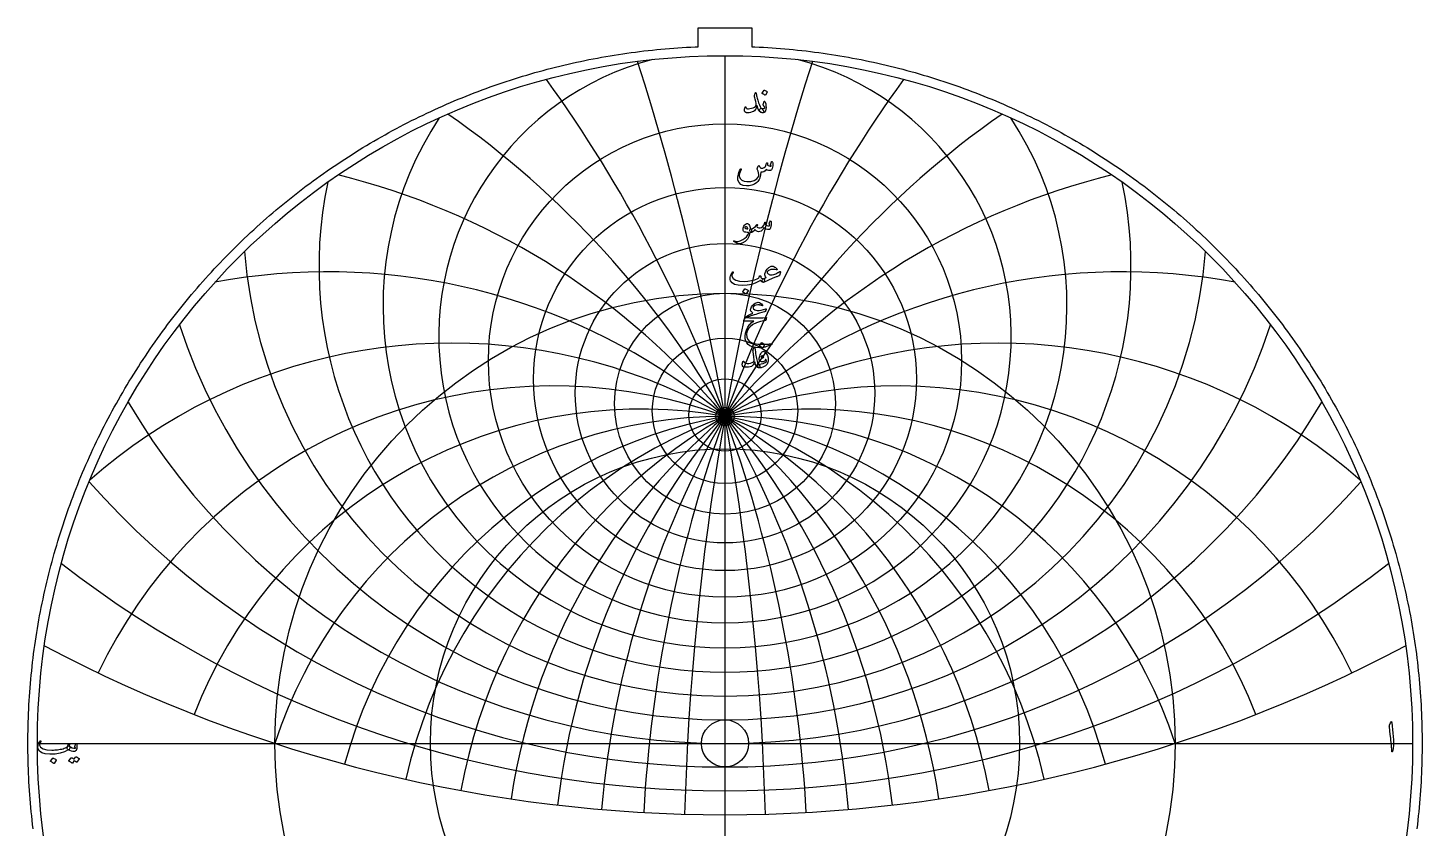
# Model space of a CAD drawing. Header units: millimetres. Extents: x -54 to 54, y -54 to 55.
# Drawn here: x -53.8 to 53.8, y -6.5 to 55.3 of the extents above; entities that cross this region are included whole.
import ezdxf

# ---------------------------------------------------------------- set-up
doc = ezdxf.new("R2010")
doc.units = ezdxf.units.MM
for name, color, linetype in [('CUT_INNER', 6, 'Continuous'), ('CUT_OUTER', 1, 'Continuous'), ('ENGRAVE', 7, 'Continuous'), ('ENGRAVE_FINE', 8, 'Continuous'), ('TEXT', 5, 'Continuous')]:
    doc.layers.add(name, color=color, linetype=linetype)

msp = doc.modelspace()

# ---------------------------------------------------------------- linework, layer by layer
at = {"layer": 'CUT_INNER'}
msp.add_circle((0, 0), 1.82, dxfattribs=at)
at = {"layer": 'CUT_OUTER'}
msp.add_lwpolyline([(-53.4301, -6.59), (-53.4696, -6.262), (-53.507, -5.9338), (-53.5424, -5.6054), (-53.5758, -5.2768), (-53.6071, -4.9479), (-53.6365, -4.6189), (-53.6638, -4.2897), (-53.6891, -3.9603), (-53.7124, -3.6308), (-53.7337, -3.3012), (-53.7529, -2.9714), (-53.7702, -2.6416), (-53.7853, -2.3116), (-53.7985, -1.9815), (-53.8097, -1.6514), (-53.8188, -1.3212), (-53.8259, -0.9909), (-53.8309, -0.6606), (-53.834, -0.3303), (-53.835, 0), (-53.834, 0.3303), (-53.8309, 0.6606), (-53.8259, 0.9909), (-53.8188, 1.3212), (-53.8097, 1.6514), (-53.7985, 1.9815), (-53.7853, 2.3116), (-53.7702, 2.6416), (-53.7529, 2.9714), (-53.7337, 3.3012), (-53.7124, 3.6308), (-53.6891, 3.9603), (-53.6638, 4.2897), (-53.6365, 4.6189), (-53.6071, 4.9479), (-53.5758, 5.2768), (-53.5424, 5.6054), (-53.507, 5.9338), (-53.4696, 6.262), (-53.4301, 6.59), (-53.3887, 6.9177), (-53.3452, 7.2452), (-53.2998, 7.5723), (-53.2523, 7.8992), (-53.2028, 8.2258), (-53.1514, 8.5521), (-53.0979, 8.8781), (-53.0424, 9.2037), (-52.985, 9.529), (-52.9255, 9.854), (-52.864, 10.1785), (-52.8006, 10.5027), (-52.7351, 10.8265), (-52.6677, 11.1498), (-52.5983, 11.4728), (-52.5269, 11.7953), (-52.4536, 12.1174), (-52.3782, 12.439), (-52.3009, 12.7602), (-52.2216, 13.0808), (-52.1404, 13.401), (-52.0572, 13.7207), (-51.972, 14.0399), (-51.8849, 14.3585), (-51.7958, 14.6766), (-51.7048, 14.9941), (-51.6118, 15.3111), (-51.5169, 15.6275), (-51.42, 15.9433), (-51.3212, 16.2585), (-51.2205, 16.5731), (-51.1178, 16.8871), (-51.0133, 17.2004), (-50.9068, 17.5131), (-50.7984, 17.8251), (-50.688, 18.1365), (-50.5758, 18.4471), (-50.4616, 18.7571), (-50.3456, 19.0664), (-50.2277, 19.3749), (-50.1078, 19.6828), (-49.9861, 19.9899), (-49.8625, 20.2962), (-49.7371, 20.6018), (-49.6097, 20.9066), (-49.4805, 21.2106), (-49.3494, 21.5138), (-49.2165, 21.8162), (-49.0817, 22.1177), (-48.9451, 22.4185), (-48.8066, 22.7184), (-48.6663, 23.0174), (-48.5241, 23.3156), (-48.3801, 23.6129), (-48.2343, 23.9093), (-48.0867, 24.2048), (-47.9373, 24.4994), (-47.7861, 24.7931), (-47.6331, 25.0858), (-47.4782, 25.3776), (-47.3216, 25.6685), (-47.1632, 25.9584), (-47.0031, 26.2473), (-46.8411, 26.5352), (-46.6774, 26.8221), (-46.512, 27.108), (-46.3448, 27.3929), (-46.1758, 27.6767), (-46.0051, 27.9595), (-45.8327, 28.2413), (-45.6586, 28.522), (-45.4827, 28.8016), (-45.3051, 29.0801), (-45.1258, 29.3576), (-44.9448, 29.6339), (-44.7622, 29.9091), (-44.5778, 30.1832), (-44.3918, 30.4562), (-44.2041, 30.728), (-44.0147, 30.9986), (-43.8236, 31.2681), (-43.631, 31.5364), (-43.4366, 31.8035), (-43.2407, 32.0695), (-43.0431, 32.3342), (-42.8439, 32.5977), (-42.6431, 32.86), (-42.4406, 33.121), (-42.2366, 33.3808), (-42.031, 33.6393), (-41.8238, 33.8966), (-41.615, 34.1526), (-41.4047, 34.4073), (-41.1928, 34.6607), (-40.9793, 34.9128), (-40.7643, 35.1636), (-40.5478, 35.413), (-40.3298, 35.6612), (-40.1102, 35.9079), (-39.8891, 36.1534), (-39.6665, 36.3975), (-39.4424, 36.6402), (-39.2169, 36.8815), (-38.9898, 37.1214), (-38.7613, 37.36), (-38.5314, 37.5971), (-38.3, 37.8328), (-38.0671, 38.0671), (-37.8328, 38.3), (-37.5971, 38.5314), (-37.36, 38.7613), (-37.1214, 38.9898), (-36.8815, 39.2169), (-36.6402, 39.4424), (-36.3975, 39.6665), (-36.1534, 39.8891), (-35.9079, 40.1102), (-35.6612, 40.3298), (-35.413, 40.5478), (-35.1636, 40.7643), (-34.9128, 40.9793), (-34.6607, 41.1928), (-34.4073, 41.4047), (-34.1526, 41.615), (-33.8966, 41.8238), (-33.6393, 42.031), (-33.3808, 42.2366), (-33.121, 42.4406), (-32.86, 42.6431), (-32.5977, 42.8439), (-32.3342, 43.0431), (-32.0695, 43.2407), (-31.8035, 43.4366), (-31.5364, 43.631), (-31.2681, 43.8236), (-30.9986, 44.0147), (-30.728, 44.2041), (-30.4562, 44.3918), (-30.1832, 44.5778), (-29.9091, 44.7622), (-29.6339, 44.9448), (-29.3576, 45.1258), (-29.0801, 45.3051), (-28.8016, 45.4827), (-28.522, 45.6586), (-28.2413, 45.8327), (-27.9595, 46.0051), (-27.6767, 46.1758), (-27.3929, 46.3448), (-27.108, 46.512), (-26.8221, 46.6774), (-26.5352, 46.8411), (-26.2473, 47.0031), (-25.9584, 47.1632), (-25.6685, 47.3216), (-25.3776, 47.4782), (-25.0858, 47.6331), (-24.7931, 47.7861), (-24.4994, 47.9373), (-24.2048, 48.0867), (-23.9093, 48.2343), (-23.6129, 48.3801), (-23.3156, 48.5241), (-23.0174, 48.6663), (-22.7184, 48.8066), (-22.4185, 48.9451), (-22.1177, 49.0817), (-21.8162, 49.2165), (-21.5138, 49.3494), (-21.2106, 49.4805), (-20.9066, 49.6097), (-20.6018, 49.7371), (-20.2962, 49.8625), (-19.9899, 49.9861), (-19.6828, 50.1078), (-19.3749, 50.2277), (-19.0664, 50.3456), (-18.7571, 50.4616), (-18.4471, 50.5758), (-18.1365, 50.688), (-17.8251, 50.7984), (-17.5131, 50.9068), (-17.2004, 51.0133), (-16.8871, 51.1178), (-16.5731, 51.2205), (-16.2585, 51.3212), (-15.9433, 51.42), (-15.6275, 51.5169), (-15.3111, 51.6118), (-14.9941, 51.7048), (-14.6766, 51.7958), (-14.3585, 51.8849), (-14.0399, 51.972), (-13.7207, 52.0572), (-13.401, 52.1404), (-13.0808, 52.2216), (-12.7602, 52.3009), (-12.439, 52.3782), (-12.1174, 52.4536), (-11.7953, 52.5269), (-11.4728, 52.5983), (-11.1498, 52.6677), (-10.8265, 52.7351), (-10.5027, 52.8006), (-10.1785, 52.864), (-9.854, 52.9255), (-9.529, 52.985), (-9.2037, 53.0424), (-8.8781, 53.0979), (-8.5521, 53.1514), (-8.2258, 53.2028), (-7.8992, 53.2523), (-7.5723, 53.2998), (-7.2452, 53.3452), (-6.9177, 53.3887), (-6.59, 53.4301), (-6.262, 53.4696), (-5.9338, 53.507), (-5.6054, 53.5424), (-5.2768, 53.5758), (-4.9479, 53.6071), (-4.6189, 53.6365), (-4.2897, 53.6638), (-3.9603, 53.6891), (-3.6308, 53.7124), (-3.3012, 53.7337), (-2.9714, 53.7529), (-2.6416, 53.7702), (-2.3116, 53.7853), (-2.065, 53.7952), (-2.065, 55.251), (2.065, 55.251), (2.065, 53.7952), (2.3116, 53.7853), (2.6416, 53.7702), (2.9714, 53.7529), (3.3012, 53.7337), (3.6308, 53.7124), (3.9603, 53.6891), (4.2897, 53.6638), (4.6189, 53.6365), (4.9479, 53.6071), (5.2768, 53.5758), (5.6054, 53.5424), (5.9338, 53.507), (6.262, 53.4696), (6.59, 53.4301), (6.9177, 53.3887), (7.2452, 53.3452), (7.5723, 53.2998), (7.8992, 53.2523), (8.2258, 53.2028), (8.5521, 53.1514), (8.8781, 53.0979), (9.2037, 53.0424), (9.529, 52.985), (9.854, 52.9255), (10.1785, 52.864), (10.5027, 52.8006), (10.8265, 52.7351), (11.1498, 52.6677), (11.4728, 52.5983), (11.7953, 52.5269), (12.1174, 52.4536), (12.439, 52.3782), (12.7602, 52.3009), (13.0808, 52.2216), (13.401, 52.1404), (13.7207, 52.0572), (14.0399, 51.972), (14.3585, 51.8849), (14.6766, 51.7958), (14.9941, 51.7048), (15.3111, 51.6118), (15.6275, 51.5169), (15.9433, 51.42), (16.2585, 51.3212), (16.5731, 51.2205), (16.8871, 51.1178), (17.2004, 51.0133), (17.5131, 50.9068), (17.8251, 50.7984), (18.1365, 50.688), (18.4471, 50.5758), (18.7571, 50.4616), (19.0664, 50.3456), (19.3749, 50.2277), (19.6828, 50.1078), (19.9899, 49.9861), (20.2962, 49.8625), (20.6018, 49.7371), (20.9066, 49.6097), (21.2106, 49.4805), (21.5138, 49.3494), (21.8162, 49.2165), (22.1177, 49.0817), (22.4185, 48.9451), (22.7184, 48.8066), (23.0174, 48.6663), (23.3156, 48.5241), (23.6129, 48.3801), (23.9093, 48.2343), (24.2048, 48.0867), (24.4994, 47.9373), (24.7931, 47.7861), (25.0858, 47.6331), (25.3776, 47.4782), (25.6685, 47.3216), (25.9584, 47.1632), (26.2473, 47.0031), (26.5352, 46.8411), (26.8221, 46.6774), (27.108, 46.512), (27.3929, 46.3448), (27.6767, 46.1758), (27.9595, 46.0051), (28.2413, 45.8327), (28.522, 45.6586), (28.8016, 45.4827), (29.0801, 45.3051), (29.3576, 45.1258), (29.6339, 44.9448), (29.9091, 44.7622), (30.1832, 44.5778), (30.4562, 44.3918), (30.728, 44.2041), (30.9986, 44.0147), (31.2681, 43.8236), (31.5364, 43.631), (31.8035, 43.4366), (32.0695, 43.2407), (32.3342, 43.0431), (32.5977, 42.8439), (32.86, 42.6431), (33.121, 42.4406), (33.3808, 42.2366), (33.6393, 42.031), (33.8966, 41.8238), (34.1526, 41.615), (34.4073, 41.4047), (34.6607, 41.1928), (34.9128, 40.9793), (35.1636, 40.7643), (35.413, 40.5478), (35.6612, 40.3298), (35.9079, 40.1102), (36.1534, 39.8891), (36.3975, 39.6665), (36.6402, 39.4424), (36.8815, 39.2169), (37.1214, 38.9898), (37.36, 38.7613), (37.5971, 38.5314), (37.8328, 38.3), (38.0671, 38.0671), (38.3, 37.8328), (38.5314, 37.5971), (38.7613, 37.36), (38.9898, 37.1214), (39.2169, 36.8815), (39.4424, 36.6402), (39.6665, 36.3975), (39.8891, 36.1534), (40.1102, 35.9079), (40.3298, 35.6612), (40.5478, 35.413), (40.7643, 35.1636), (40.9793, 34.9128), (41.1928, 34.6607), (41.4047, 34.4073), (41.615, 34.1526), (41.8238, 33.8966), (42.031, 33.6393), (42.2366, 33.3808), (42.4406, 33.121), (42.6431, 32.86), (42.8439, 32.5977), (43.0431, 32.3342), (43.2407, 32.0695), (43.4366, 31.8035), (43.631, 31.5364), (43.8236, 31.2681), (44.0147, 30.9986), (44.2041, 30.728), (44.3918, 30.4562), (44.5778, 30.1832), (44.7622, 29.9091), (44.9448, 29.6339), (45.1258, 29.3576), (45.3051, 29.0801), (45.4827, 28.8016), (45.6586, 28.522), (45.8327, 28.2413), (46.0051, 27.9595), (46.1758, 27.6767), (46.3448, 27.3929), (46.512, 27.108), (46.6774, 26.8221), (46.8411, 26.5352), (47.0031, 26.2473), (47.1632, 25.9584), (47.3216, 25.6685), (47.4782, 25.3776), (47.6331, 25.0858), (47.7861, 24.7931), (47.9373, 24.4994), (48.0867, 24.2048), (48.2343, 23.9093), (48.3801, 23.6129), (48.5241, 23.3156), (48.6663, 23.0174), (48.8066, 22.7184), (48.9451, 22.4185), (49.0817, 22.1177), (49.2165, 21.8162), (49.3494, 21.5138), (49.4805, 21.2106), (49.6097, 20.9066), (49.7371, 20.6018), (49.8625, 20.2962), (49.9861, 19.9899), (50.1078, 19.6828), (50.2277, 19.3749), (50.3456, 19.0664), (50.4616, 18.7571), (50.5758, 18.4471), (50.688, 18.1365), (50.7984, 17.8251), (50.9068, 17.5131), (51.0133, 17.2004), (51.1178, 16.8871), (51.2205, 16.5731), (51.3212, 16.2585), (51.42, 15.9433), (51.5169, 15.6275), (51.6118, 15.3111), (51.7048, 14.9941), (51.7958, 14.6766), (51.8849, 14.3585), (51.972, 14.0399), (52.0572, 13.7207), (52.1404, 13.401), (52.2216, 13.0808), (52.3009, 12.7602), (52.3782, 12.439), (52.4536, 12.1174), (52.5269, 11.7953), (52.5983, 11.4728), (52.6677, 11.1498), (52.7351, 10.8265), (52.8006, 10.5027), (52.864, 10.1785), (52.9255, 9.854), (52.985, 9.529), (53.0424, 9.2037), (53.0979, 8.8781), (53.1514, 8.5521), (53.2028, 8.2258), (53.2523, 7.8992), (53.2998, 7.5723), (53.3452, 7.2452), (53.3887, 6.9177), (53.4301, 6.59), (53.4696, 6.262), (53.507, 5.9338), (53.5424, 5.6054), (53.5758, 5.2768), (53.6071, 4.9479), (53.6365, 4.6189), (53.6638, 4.2897), (53.6891, 3.9603), (53.7124, 3.6308), (53.7337, 3.3012), (53.7529, 2.9714), (53.7702, 2.6416), (53.7853, 2.3116), (53.7985, 1.9815), (53.8097, 1.6514), (53.8188, 1.3212), (53.8259, 0.9909), (53.8309, 0.6606), (53.834, 0.3303), (53.835, 0), (53.834, -0.3303), (53.8309, -0.6606), (53.8259, -0.9909), (53.8188, -1.3212), (53.8097, -1.6514), (53.7985, -1.9815), (53.7853, -2.3116), (53.7702, -2.6416), (53.7529, -2.9714), (53.7337, -3.3012), (53.7124, -3.6308), (53.6891, -3.9603), (53.6638, -4.2897), (53.6365, -4.6189), (53.6071, -4.9479), (53.5758, -5.2768), (53.5424, -5.6054), (53.507, -5.9338), (53.4696, -6.262), (53.4301, -6.59)], dxfattribs=at)
at = {"layer": 'ENGRAVE'}
for points in [[(0, -53.1), (0, 53.1)], [(-53.1, 0), (53.1, 0)]]:
    msp.add_lwpolyline(points, dxfattribs=at)
for centre, radius in [((0, 0), 53.1), ((0, 29.5675), 18.2737), ((0, 28.133), 14.7904), ((0, 27.0395), 11.5639), ((0, 0), 34.7587), ((0, 26.2346), 8.5241), ((0, 25.6824), 5.6145), ((0, 25.3598), 2.7872), ((0, 25.2537), 0.708), ((0, 0), 22.7527)]:
    msp.add_circle(centre, radius, dxfattribs=at)
for centre, radius, start, end in [((0, 31.4186), 22.1051, 104.652903, 75.347097), ((0, 33.796), 26.4078, 146.69677, 33.30323), ((0, 36.8615), 31.3563, 168.076059, 11.923941), ((0, 40.8613), 37.208, 184.422486, 355.577514), ((0, 46.1856), 44.3639, 198.225367, 341.774633), ((0, 53.4881), 53.4881, 210.479507, 329.520493), ((0, -11.2938), 36.5475, 18, 162), ((0, -11.2938), 36.5475, 18, 162), ((0, 63.9498), 65.7714, 221.698514, 318.301486), ((0, 79.9368), 83.5901, 232.186506, 307.813494), ((0, 106.9763), 112.4815, 242.140525, 297.859475)]:
    msp.add_arc(centre, radius, start, end, dxfattribs=at)
at = {"layer": 'ENGRAVE_FINE'}
for centre, radius, start, end in [((-207.2709, -11.2938), 210.4684, 1.587776, 17.692212), ((-207.2709, -11.2938), 210.4684, 1.587776, 17.692212), ((207.2709, -11.2938), 210.4684, 162.307788, 178.412224), ((207.2709, -11.2938), 210.4684, 162.307788, 178.412224), ((-100.4133, -11.2938), 106.8576, 3.199418, 35.84255), ((-100.4133, -11.2938), 106.8576, 3.199418, 35.84255), ((100.4133, -11.2938), 106.8576, 144.15745, 176.800582), ((100.4133, -11.2938), 106.8576, 144.15745, 176.800582), ((-63.3021, -11.2938), 73.0949, 4.860233, 55.021045), ((-63.3021, -11.2938), 73.0949, 4.860233, 55.021045), ((63.3021, -11.2938), 73.0949, 124.978955, 175.139767), ((63.3021, -11.2938), 73.0949, 124.978955, 175.139767), ((-43.5556, -11.2938), 56.8578, 6.598582, 76.083132), ((-43.5556, -11.2938), 56.8578, 6.598582, 76.083132), ((43.5556, -11.2938), 56.8578, 103.916868, 173.401418), ((43.5556, -11.2938), 56.8578, 103.916868, 173.401418), ((-30.667, -11.2938), 47.7093, 8.447922, 100.532697), ((-30.667, -11.2938), 47.7093, 8.447922, 100.532697), ((30.667, -11.2938), 47.7093, 79.467303, 171.552078), ((30.667, -11.2938), 47.7093, 79.467303, 171.552078), ((-21.1007, -11.2938), 42.2014, 10.449569, 131.491066), ((-21.1007, -11.2938), 42.2014, 10.449569, 131.491066), ((21.1007, -11.2938), 42.2014, 48.508934, 169.550431), ((21.1007, -11.2938), 42.2014, 48.508934, 169.550431), ((-13.3022, -11.2938), 38.893, 12.65671, 154.508773), ((-13.3022, -11.2938), 38.893, 12.65671, 154.508773), ((13.3022, -11.2938), 38.893, 25.491227, 167.34329), ((13.3022, -11.2938), 38.893, 25.491227, 167.34329), ((-6.4443, -11.2938), 37.1113, 15.140532, 158.621768), ((-6.4443, -11.2938), 37.1113, 15.140532, 158.621768), ((6.4443, -11.2938), 37.1113, 21.378232, 164.859468), ((6.4443, -11.2938), 37.1113, 21.378232, 164.859468)]:
    msp.add_arc(centre, radius, start, end, dxfattribs=at)
at = {"layer": 'TEXT'}
for points in [[(2.4071, 50.1735), (2.4251, 50.0911), (2.4447, 50.0074), (2.4659, 49.9223), (2.4887, 49.8359), (2.513, 49.7476), (2.539, 49.6573), (2.5664, 49.5647), (2.5955, 49.47), (2.6542, 49.2997), (2.7077, 49.1717), (2.7562, 49.0861), (2.7996, 49.0429), (2.8375, 49.0172), (2.8758, 48.9809), (2.9144, 48.934), (2.9535, 48.8765), (2.9904, 48.8053), (3.0006, 48.7517), (2.9841, 48.7158), (2.9409, 48.6975), (2.8014, 48.7116), (2.6779, 48.8043), (2.5706, 48.9754), (2.4793, 49.2251), (2.4773, 49.2292), (2.4746, 49.2321), (2.471, 49.2339), (2.4667, 49.2345), (2.4636, 49.2339), (2.4604, 49.2321), (2.4573, 49.2292), (2.4542, 49.2251), (2.4453, 49.1846), (2.4345, 49.1419), (2.4218, 49.0967), (2.4071, 49.0492), (2.391, 49.0043), (2.3741, 48.9668), (2.3564, 48.9368), (2.338, 48.9142), (2.2716, 48.8563), (2.1888, 48.8051), (2.0895, 48.7605), (1.9737, 48.7226), (1.8559, 48.6946), (1.7539, 48.6826), (1.6675, 48.6867), (1.5969, 48.7069), (1.5364, 48.7576), (1.5089, 48.8467), (1.5144, 48.9742), (1.5529, 49.1403), (1.5566, 49.1458), (1.5615, 49.1497), (1.5676, 49.1521), (1.5749, 49.1529), (1.5835, 49.1519), (1.5906, 49.1489), (1.5961, 49.144), (1.6, 49.1371), (1.6149, 49.1024), (1.6314, 49.0736), (1.6495, 49.0506), (1.6691, 49.0335), (1.7303, 49.0108), (1.8135, 49.0053), (1.9187, 49.017), (2.0459, 49.0461), (2.1815, 49.0897), (2.2869, 49.1387), (2.3621, 49.1933), (2.4071, 49.2533), (2.4145, 49.3142), (2.4023, 49.4182), (2.3706, 49.5654), (2.3191, 49.7558), (2.2944, 49.8561), (2.2799, 49.9371), (2.2756, 49.999), (2.2814, 50.0416), (2.3411, 50.2111), (2.3476, 50.229), (2.3545, 50.2418), (2.3617, 50.2494), (2.3694, 50.252), (2.3788, 50.2471), (2.3882, 50.2323), (2.3976, 50.2078), (2.4071, 50.1735)], [(3.0414, 49.1591), (3.023, 49.1899), (3.0053, 49.2164), (2.9884, 49.2386), (2.9723, 49.2565), (2.9607, 49.2718), (2.9543, 49.2895), (2.9529, 49.3095), (2.9566, 49.3318), (3.0226, 49.5705), (3.0318, 49.5913), (3.0438, 49.5972), (3.0585, 49.5882), (3.0759, 49.5642), (3.1022, 49.5134), (3.1246, 49.452), (3.1431, 49.3799), (3.1576, 49.2973), (3.166, 49.218), (3.1694, 49.1403), (3.1676, 49.0641), (3.1607, 48.9896), (3.1495, 48.9246), (3.1348, 48.8679), (3.1166, 48.8194), (3.0948, 48.7792), (3.0679, 48.7493), (3.0312, 48.7258), (2.9847, 48.7085), (2.9284, 48.6975), (2.8706, 48.6953), (2.8169, 48.7046), (2.767, 48.7252), (2.7211, 48.7572), (2.6856, 48.7978), (2.6669, 48.8443), (2.6652, 48.8967), (2.6803, 48.955), (2.7044, 49.0027), (2.7329, 49.0327), (2.7656, 49.0451), (2.8027, 49.0398), (2.8883, 49.0192), (2.9629, 49.017), (3.0265, 49.0333), (3.0791, 49.0681), (3.0803, 49.0773), (3.0744, 49.0955), (3.0614, 49.1228), (3.0414, 49.1591)], [(3.0131, 50.4435), (3.0171, 50.4474), (3.0226, 50.4498), (3.0296, 50.4506), (3.0383, 50.4498), (3.0993, 50.4251), (3.1568, 50.3948), (3.2108, 50.3591), (3.2612, 50.3179), (3.2661, 50.3116), (3.2683, 50.3053), (3.2677, 50.2991), (3.2644, 50.2928), (3.1168, 50.0541), (3.1113, 50.0484), (3.1042, 50.0471), (3.0956, 50.05), (3.0854, 50.0573), (3.0765, 50.0635), (3.0626, 50.073), (3.0436, 50.0855), (3.0194, 50.1012), (2.9898, 50.1201), (2.9543, 50.1421), (2.9128, 50.1672), (2.8655, 50.1954), (2.8593, 50.2001), (2.8561, 50.2049), (2.8561, 50.2096), (2.8593, 50.2143)], [(3.5831, 44.9071), (3.5886, 44.9208), (3.5957, 44.9306), (3.6043, 44.9365), (3.6145, 44.9385), (3.6277, 44.9369), (3.6388, 44.9322), (3.6481, 44.9243), (3.6553, 44.9133), (3.6732, 44.8741), (3.686, 44.8254), (3.6936, 44.7673), (3.6962, 44.6998), (3.6893, 44.5895), (3.6687, 44.4847), (3.6343, 44.3854), (3.5862, 44.2916), (3.5698, 44.269), (3.5517, 44.2515), (3.5321, 44.2391), (3.5109, 44.2319), (3.4341, 44.227), (3.3515, 44.2405), (3.263, 44.2725), (3.1686, 44.323), (3.0891, 44.214), (2.9951, 44.1416), (2.8865, 44.1057), (2.7635, 44.1063), (2.7595, 44.04), (2.7537, 43.9763), (2.7461, 43.9152), (2.7368, 43.8566), (2.7257, 43.8002), (2.7128, 43.7455), (2.6982, 43.6926), (2.6818, 43.6415), (2.6438, 43.5493), (2.5923, 43.4641), (2.5276, 43.386), (2.4495, 43.3149), (2.2667, 43.1932), (2.0734, 43.1076), (1.8695, 43.0582), (1.6549, 43.0448), (1.4133, 43.0776), (1.2224, 43.1634), (1.082, 43.3022), (0.9923, 43.4939), (0.9802, 43.563), (0.9782, 43.6446), (0.9865, 43.7389), (1.0049, 43.8456), (1.0345, 43.9626), (1.0763, 44.0843), (1.1303, 44.2107), (1.1965, 44.3418), (1.2018, 44.35), (1.2082, 44.3559), (1.2159, 44.3595), (1.2247, 44.3606), (1.2336, 44.3599), (1.2412, 44.3575), (1.2477, 44.3536), (1.253, 44.3481), (1.2565, 44.34), (1.2577, 44.3316), (1.2565, 44.3228), (1.253, 44.3135), (1.169, 44.139), (1.1148, 43.9956), (1.0905, 43.8831), (1.096, 43.8017), (1.1753, 43.6221), (1.3001, 43.4916), (1.4705, 43.4101), (1.6864, 43.3777), (1.9882, 43.397), (2.2438, 43.4735), (2.453, 43.6074), (2.6159, 43.7985), (2.6153, 43.9245), (2.5947, 44.0576), (2.5541, 44.1977), (2.4934, 44.3449), (2.4858, 44.3599), (2.4816, 44.3732), (2.4811, 44.385), (2.484, 44.3952), (2.5009, 44.4302), (2.517, 44.4631), (2.5323, 44.4938), (2.5468, 44.5224), (2.5605, 44.5484), (2.5735, 44.5714), (2.5857, 44.5915), (2.597, 44.6087), (2.6035, 44.616), (2.6104, 44.6189), (2.6177, 44.6176), (2.6253, 44.6119), (2.6292, 44.6075), (2.6347, 44.6009), (2.6418, 44.5918), (2.6504, 44.5805), (2.6602, 44.5667), (2.6708, 44.5506), (2.6822, 44.5322), (2.6944, 44.5114), (2.7191, 44.4713), (2.7399, 44.4423), (2.7568, 44.4242), (2.7698, 44.4172), (2.8514, 44.4103), (2.9331, 44.4242), (3.0147, 44.459), (3.0964, 44.5145), (3.126, 44.5514), (3.1552, 44.6119), (3.1841, 44.6959), (3.2125, 44.8034), (3.2153, 44.8136), (3.2204, 44.8223), (3.2279, 44.8293), (3.2377, 44.8348), (3.2469, 44.8384), (3.2557, 44.8395), (3.2642, 44.8384), (3.2722, 44.8348), (3.2842, 44.8152), (3.2887, 44.7783), (3.2858, 44.7241), (3.2754, 44.6527), (3.3388, 44.6138), (3.4065, 44.5883), (3.4785, 44.5761), (3.5548, 44.5773), (3.5539, 44.6003), (3.5509, 44.6189), (3.546, 44.6333), (3.5391, 44.6433), (3.5313, 44.6527), (3.5266, 44.6621), (3.525, 44.6715), (3.5266, 44.681)], [(1.9234, 39.4126), (1.8498, 39.1541), (1.7264, 38.9376), (1.5531, 38.7631), (1.3299, 38.6307), (1.2987, 38.6172), (1.2679, 38.6051), (1.2375, 38.5944), (1.2075, 38.5851), (1.178, 38.5774), (1.1494, 38.5714), (1.1215, 38.5672), (1.0944, 38.5647), (1.0269, 38.5743), (0.9374, 38.6095), (0.8259, 38.6701), (0.6924, 38.7563), (0.6781, 38.7686), (0.6697, 38.7806), (0.6671, 38.7922), (0.6705, 38.8034), (0.6779, 38.812), (0.6877, 38.8159), (0.6999, 38.8152), (0.7144, 38.8097), (0.8532, 38.7647), (1.0088, 38.7649), (1.1814, 38.8102), (1.3708, 38.9007), (1.5254, 39.0057), (1.6534, 39.1292), (1.7547, 39.2711), (1.8292, 39.4314), (1.8286, 39.4371), (1.8269, 39.4416), (1.8239, 39.445), (1.8198, 39.4471), (1.7117, 39.4534), (1.6196, 39.466), (1.5437, 39.4848), (1.4838, 39.51), (1.4375, 39.5488), (1.4084, 39.6026), (1.3967, 39.6713), (1.4022, 39.7549), (1.4039, 39.766), (1.4061, 39.7773), (1.4086, 39.7888), (1.4116, 39.8004), (1.4149, 39.8125), (1.4186, 39.8252), (1.4228, 39.8384), (1.4273, 39.8522), (1.4642, 39.9419), (1.5089, 40.0163), (1.5615, 40.0754), (1.622, 40.1192), (1.6838, 40.1431), (1.7405, 40.1427), (1.7921, 40.118), (1.8387, 40.0689), (1.8793, 40.0006), (1.9101, 39.9213), (1.9311, 39.831), (1.9423, 39.7298), (1.9485, 39.7299), (1.9545, 39.7302), (1.9602, 39.7307), (1.9658, 39.7313), (1.9714, 39.732), (1.9772, 39.7325), (1.9832, 39.7328), (1.9894, 39.7329), (2.0106, 39.7284), (2.0271, 39.7149), (2.0389, 39.6923), (2.0459, 39.6607), (2.0489, 39.6259), (2.0483, 39.5908), (2.0442, 39.5553), (2.0365, 39.5194), (2.0265, 39.4878), (2.0153, 39.4652), (2.0029, 39.4517), (1.9894, 39.4471), (1.9297, 39.4471), (1.9293, 39.4415), (1.9282, 39.4338), (1.9262, 39.4242), (1.9234, 39.4126)], [(1.7727, 39.7643), (1.7397, 39.8218), (1.7036, 39.8625), (1.6644, 39.8862), (1.622, 39.8931), (1.5967, 39.8864), (1.5741, 39.8758), (1.5543, 39.8613), (1.5372, 39.8428), (1.5317, 39.833), (1.5309, 39.8224), (1.5348, 39.811), (1.5435, 39.7989), (1.5759, 39.7704), (1.6228, 39.751), (1.6842, 39.7406), (1.7602, 39.7392), (1.768, 39.7408), (1.7727, 39.7455), (1.7743, 39.7533), (1.7727, 39.7643)], [(3.5093, 40.3421), (3.5162, 40.3468), (3.5242, 40.3453), (3.5335, 40.3374), (3.5439, 40.3233), (3.555, 40.2993), (3.5635, 40.2652), (3.5692, 40.2208), (3.5721, 40.1663), (3.5731, 40.1043), (3.5698, 40.0438), (3.5621, 39.9849), (3.5501, 39.9276), (3.5152, 39.8161), (3.4763, 39.7361), (3.4336, 39.6874), (3.3868, 39.6701), (3.2763, 39.6766), (3.1741, 39.7054), (3.0801, 39.7567), (2.9943, 39.8303), (2.9354, 39.7143), (2.8655, 39.6238), (2.7847, 39.5588), (2.6928, 39.5194), (2.5965, 39.5107), (2.4989, 39.5351), (2.4002, 39.5924), (2.3003, 39.6827), (2.2194, 39.5796), (2.1401, 39.506), (2.0624, 39.4619), (1.9863, 39.4471), (1.9709, 39.4558), (1.9564, 39.4817), (1.9427, 39.5249), (1.9297, 39.5853), (1.925, 39.645), (1.9329, 39.6889), (1.9533, 39.7172), (1.9863, 39.7298), (2.1311, 39.7626), (2.2579, 39.8263), (2.3666, 39.9211), (2.4573, 40.0469), (2.4622, 40.0538), (2.4675, 40.0587), (2.4732, 40.0617), (2.4793, 40.0626), (2.4867, 40.0619), (2.4934, 40.0595), (2.4993, 40.0556), (2.5044, 40.0501), (2.5074, 40.0332), (2.5005, 40.0046), (2.4838, 39.9641), (2.4573, 39.9119), (2.492, 39.8717), (2.546, 39.842), (2.6192, 39.823), (2.7117, 39.8146), (2.8269, 39.8387), (2.9276, 39.9174), (3.0137, 40.0507), (3.0854, 40.2385), (3.0889, 40.2481), (3.0932, 40.255), (3.0983, 40.2591), (3.1042, 40.2605), (3.113, 40.2597), (3.1207, 40.2573), (3.1272, 40.2534), (3.1325, 40.2479), (3.1364, 40.2401), (3.1388, 40.2322), (3.1395, 40.2244), (3.1388, 40.2165), (3.1073, 40.0846), (3.1441, 40.052), (3.1882, 40.0234), (3.2398, 39.9987), (3.2989, 39.9779), (3.3564, 39.9643), (3.4002, 39.9614), (3.4302, 39.969), (3.4465, 39.9873), (3.4518, 40.0152), (3.4489, 40.0548), (3.4377, 40.1062), (3.4182, 40.1694), (3.4216, 40.1873), (3.4379, 40.222), (3.4671, 40.2736), (3.5093, 40.3421)], [(4.274, 36.3906), (4.2112, 36.1394), (4.2041, 36.1272), (4.1923, 36.1158), (4.1758, 36.1052), (4.1546, 36.0954), (4.1076, 36.0788), (4.0577, 36.0605), (4.0048, 36.0404), (3.949, 36.0185), (3.8902, 35.995), (3.8284, 35.9702), (3.7638, 35.944), (3.6962, 35.9164), (2.9739, 35.6024), (2.9409, 35.6097), (2.9142, 35.6314), (2.8938, 35.6678), (2.8797, 35.7186), (2.8773, 35.7726), (2.8922, 35.8183), (2.9244, 35.8558), (2.9739, 35.885), (2.9801, 35.8879), (2.9923, 35.8933), (3.0107, 35.9012), (3.0351, 35.9117), (3.0654, 35.9246), (3.1015, 35.9396), (3.1432, 35.9568), (3.1906, 35.9761), (3.1295, 36.0387), (3.0909, 36.1072), (3.0746, 36.1816), (3.0807, 36.2619), (3.1411, 36.4528), (3.244, 36.6144), (3.3892, 36.7465), (3.5768, 36.8491), (3.6178, 36.8587), (3.6655, 36.8562), (3.7199, 36.8415), (3.7809, 36.8146), (3.8443, 36.7779), (3.9026, 36.7368), (3.9558, 36.6915), (4.0039, 36.6418), (4.0175, 36.6236), (4.0235, 36.6065), (4.0222, 36.5906), (4.0133, 36.5759), (4, 36.5645), (3.9851, 36.5586), (3.9686, 36.5582), (3.9505, 36.5633), (3.8565, 36.593), (3.7566, 36.6065), (3.6508, 36.604), (3.5391, 36.5853), (3.4381, 36.5551), (3.3578, 36.5147), (3.2983, 36.464), (3.2597, 36.4032), (3.2557, 36.3761), (3.2659, 36.3451), (3.2903, 36.3101), (3.3287, 36.2713), (3.3727, 36.236), (3.4167, 36.2085), (3.4606, 36.1889), (3.5046, 36.1771), (3.6363, 36.1737), (3.777, 36.2014), (3.9268, 36.2601), (4.0856, 36.3498), (4.1026, 36.3606), (4.1193, 36.371), (4.1356, 36.381), (4.1515, 36.3906), (4.1668, 36.3996), (4.1813, 36.4079), (4.1951, 36.4153), (4.208, 36.422), (4.2439, 36.4389), (4.2669, 36.4393), (4.2769, 36.4232), (4.274, 36.3906)], [(0.5778, 36.4), (0.589, 36.4122), (0.6006, 36.4173), (0.6126, 36.4153), (0.6249, 36.4063), (0.6343, 36.3945), (0.6375, 36.3812), (0.6343, 36.3663), (0.6249, 36.3498), (0.577, 36.2756), (0.5464, 36.2069), (0.5331, 36.1437), (0.537, 36.086), (0.6353, 35.8964), (0.8267, 35.7641), (1.1111, 35.6891), (1.4885, 35.6715), (1.7686, 35.6921), (2.0373, 35.7351), (2.2946, 35.8004), (2.5405, 35.8882), (2.5839, 35.9139), (2.6198, 35.9533), (2.6483, 36.0065), (2.6693, 36.0734), (2.6763, 36.0925), (2.6881, 36.1056), (2.7046, 36.1129), (2.7258, 36.1143), (2.7409, 36.1078), (2.7517, 36.0946), (2.7582, 36.0748), (2.7603, 36.0483), (2.7751, 35.9828), (2.8161, 35.9337), (2.8834, 35.9011), (2.977, 35.885), (3.0108, 35.8776), (3.0336, 35.8583), (3.0453, 35.8273), (3.0461, 35.7845), (3.0347, 35.7049), (3.0194, 35.6479), (3.0002, 35.6138), (2.977, 35.6024), (2.9081, 35.6114), (2.8428, 35.6385), (2.781, 35.6837), (2.7227, 35.7469), (2.7178, 35.7494), (2.7093, 35.7476), (2.6973, 35.7416), (2.6818, 35.7312), (2.389, 35.5663), (2.0695, 35.4485), (1.7233, 35.3779), (1.3503, 35.3543), (1.0057, 35.3779), (0.738, 35.4485), (0.5472, 35.5663), (0.4334, 35.7312), (0.4075, 35.8232), (0.3988, 35.9172), (0.4075, 36.0132), (0.4334, 36.1111), (0.4683, 36.2022), (0.504, 36.2807), (0.5405, 36.3467), (0.5778, 36.4)], [(1.5293, 35.0968), (1.5333, 35.1007), (1.5388, 35.1031), (1.5458, 35.1039), (1.5545, 35.1031), (1.6155, 35.0784), (1.673, 35.0481), (1.727, 35.0124), (1.7774, 34.9712), (1.7823, 34.9649), (1.7845, 34.9586), (1.7839, 34.9524), (1.7806, 34.9461), (1.633, 34.7074), (1.6275, 34.7017), (1.6204, 34.7003), (1.6118, 34.7033), (1.6016, 34.7105), (1.5927, 34.7168), (1.5788, 34.7262), (1.5598, 34.7388), (1.5356, 34.7545), (1.506, 34.7734), (1.4705, 34.7953), (1.429, 34.8205), (1.3817, 34.8487), (1.3755, 34.8534), (1.3723, 34.8581), (1.3723, 34.8629), (1.3755, 34.8676)], [(3.1859, 33.56), (3.1884, 33.5378), (3.1741, 33.4964), (3.1429, 33.4358), (3.0948, 33.3559), (3.0846, 33.3429), (3.0728, 33.3323), (3.0595, 33.3241), (3.0445, 33.3182), (2.8436, 33.2628), (2.6646, 33.213), (2.5075, 33.1686), (2.3725, 33.1298), (2.2595, 33.0966), (2.1684, 33.0693), (2.0993, 33.0479), (2.0522, 33.0324), (1.6722, 32.8628), (1.6455, 32.8609), (1.6251, 32.8644), (1.611, 32.8734), (1.6031, 32.888), (1.6029, 32.8933), (1.6055, 32.8997), (1.6108, 32.9074), (1.6188, 32.9162), (1.6962, 32.9889), (1.812, 33.0654), (1.9662, 33.1459), (2.159, 33.2303), (2.1066, 33.275), (2.0624, 33.3182), (2.0265, 33.3598), (1.9988, 33.3998), (1.9817, 33.4436), (1.9776, 33.4964), (1.9865, 33.5582), (2.0082, 33.6291), (2.0436, 33.7029), (2.093, 33.7767), (2.1566, 33.8505), (2.2343, 33.9243), (2.3189, 33.9881), (2.4, 34.0318), (2.4775, 34.0556), (2.5515, 34.0593), (2.6518, 34.0391), (2.7423, 33.9973), (2.823, 33.9339), (2.8938, 33.8489), (2.9001, 33.8383), (2.9032, 33.8285), (2.9032, 33.8195), (2.9001, 33.8112), (2.8932, 33.8036), (2.8852, 33.7994), (2.8759, 33.7989), (2.8655, 33.8018), (2.8193, 33.8165), (2.7749, 33.8293), (2.7322, 33.8401), (2.6913, 33.8489), (2.6523, 33.8556), (2.6155, 33.8599), (2.5809, 33.8619), (2.5484, 33.8615), (2.4131, 33.8456), (2.2995, 33.8073), (2.2075, 33.7467), (2.137, 33.6636), (2.212, 33.5649), (2.2956, 33.4917), (2.3878, 33.444), (2.4887, 33.4218), (2.6389, 33.4203), (2.8004, 33.4438), (2.9733, 33.4925), (3.1576, 33.5663), (3.1652, 33.5682), (3.1725, 33.5678), (3.1794, 33.5651), (3.1859, 33.56)], [(1.8826, 32.8723), (2.2856, 32.8581), (2.6339, 32.8566), (2.9278, 32.8676), (3.167, 32.8911), (3.1744, 32.892), (3.1808, 32.8915), (3.1862, 32.8896), (3.1906, 32.8864), (3.1938, 32.882), (3.1957, 32.8766), (3.1962, 32.8702), (3.1953, 32.8628), (3.1891, 32.8342), (3.1831, 32.8079), (3.1773, 32.7839), (3.1717, 32.7624), (3.1663, 32.7431), (3.1611, 32.7262), (3.1561, 32.7117), (3.1513, 32.6995), (3.1411, 32.6801), (3.1293, 32.6658), (3.116, 32.6566), (3.1011, 32.6524), (2.7384, 32.5867), (2.4228, 32.4837), (2.1543, 32.3433), (1.9329, 32.1657), (1.821, 32.0379), (1.7397, 31.9027), (1.6891, 31.76), (1.6691, 31.6099), (1.6883, 31.3741), (1.7649, 31.182), (1.8987, 31.0334), (2.0899, 30.9284), (2.189, 30.8966), (2.2979, 30.8703), (2.4167, 30.8495), (2.5452, 30.8342), (2.6834, 30.8242), (2.831, 30.8193), (2.988, 30.8195), (3.1545, 30.8248), (3.2136, 30.8281), (3.2718, 30.8318), (3.329, 30.836), (3.3853, 30.8405), (3.4401, 30.8454), (3.4932, 30.8507), (3.5445, 30.8564), (3.5941, 30.8625), (3.6092, 30.8632), (3.62, 30.8593), (3.6265, 30.8507), (3.6286, 30.8373), (3.6275, 30.8218), (3.6239, 30.8099), (3.618, 30.8014), (3.6098, 30.7965), (3.5211, 30.759), (3.4371, 30.7251), (3.3578, 30.6946), (3.2832, 30.6678), (3.2135, 30.6442), (3.149, 30.6238), (3.0895, 30.6065), (3.0351, 30.5924), (2.984, 30.582), (2.9342, 30.5728), (2.8859, 30.5647), (2.8389, 30.5578), (2.793, 30.5526), (2.7482, 30.5492), (2.7043, 30.5478), (2.6614, 30.5484), (2.3686, 30.5712), (2.1244, 30.6207), (1.9289, 30.6968), (1.7821, 30.7997), (1.6744, 30.9282), (1.5992, 31.0784), (1.5566, 31.2501), (1.5466, 31.4434), (1.5774, 31.6833), (1.651, 31.916), (1.7674, 32.1417), (1.9266, 32.3604), (1.9888, 32.4265), (2.0593, 32.4899), (2.138, 32.5506), (2.2249, 32.6085), (1.465, 32.6148), (1.4467, 32.6226), (1.4391, 32.6367), (1.442, 32.6572), (1.4555, 32.6838), (1.4811, 32.7227), (1.5042, 32.7576), (1.525, 32.7887), (1.5435, 32.8157), (1.5596, 32.8387), (1.5733, 32.8574), (1.5847, 32.8717), (1.5937, 32.8817), (1.6141, 32.8835), (1.6691, 32.8825), (1.7586, 32.8787), (1.8826, 32.8723)], [(2.6127, 29.2734), (2.6355, 29.2624), (2.6536, 29.2451), (2.6669, 29.2216), (2.6756, 29.1917), (2.6812, 29.1548), (2.6826, 29.1195), (2.6797, 29.0857), (2.6724, 29.0535), (2.6616, 29.0261), (2.6481, 29.0064), (2.6318, 28.9947), (2.6127, 28.9907), (2.5187, 29.0168), (2.4408, 29.0826), (2.379, 29.188), (2.3333, 29.333), (2.3274, 29.3581), (2.3223, 29.3797), (2.318, 29.3981), (2.3144, 29.4131), (2.3117, 29.4248), (2.3097, 29.4331), (2.3085, 29.4381), (2.3081, 29.4398), (2.3034, 29.449), (2.2987, 29.4516), (2.294, 29.4475), (2.2893, 29.4367), (2.2359, 29.3162), (2.1762, 29.2216), (2.1103, 29.1529), (2.0381, 29.1101), (1.9333, 29.0771), (1.8104, 29.0567), (1.6695, 29.0488), (1.5105, 29.0535), (1.4043, 29.0863), (1.3464, 29.1658), (1.3368, 29.292), (1.3755, 29.4649), (1.3843, 29.4857), (1.3951, 29.501), (1.4078, 29.5109), (1.4226, 29.5152), (1.4371, 29.5138), (1.4493, 29.5065), (1.4591, 29.4934), (1.4665, 29.4743), (1.4824, 29.4337), (1.5019, 29.4029), (1.5248, 29.3819), (1.5513, 29.3707), (1.6999, 29.348), (1.841, 29.3456), (1.9747, 29.3637), (2.1009, 29.4021), (2.1556, 29.4308), (2.2006, 29.4696), (2.2357, 29.5187), (2.261, 29.578), (2.2595, 29.606), (2.2516, 29.6714), (2.2375, 29.7741), (2.2171, 29.914), (2.2067, 29.9889), (2.1974, 30.0565), (2.1894, 30.1168), (2.1825, 30.1699), (2.1766, 30.2154), (2.1715, 30.2528), (2.1672, 30.2821), (2.1637, 30.3034), (2.1607, 30.336), (2.1613, 30.3646), (2.1654, 30.3894), (2.1731, 30.4102), (2.1853, 30.436), (2.1967, 30.46), (2.2073, 30.4823), (2.2171, 30.5028), (2.2259, 30.5215), (2.2336, 30.5385), (2.24, 30.5537), (2.2453, 30.5672), (2.2508, 30.578), (2.2579, 30.5852), (2.2665, 30.589), (2.2767, 30.5892), (2.2879, 30.5848), (2.2964, 30.5782), (2.3021, 30.5691), (2.305, 30.5578), (2.3241, 30.3971), (2.3439, 30.2449), (2.3642, 30.1011), (2.3851, 29.9658), (2.4064, 29.8389), (2.4279, 29.7205), (2.4495, 29.6105), (2.4714, 29.5089), (2.4979, 29.4141), (2.5303, 29.3432), (2.5686, 29.2963), (2.6127, 29.2734)], [(2.9739, 30.2751), (2.9955, 30.272), (3.0194, 30.2626), (3.0457, 30.2469), (3.0744, 30.2249), (3.197, 30.0942), (3.2824, 29.947), (3.3305, 29.7833), (3.3413, 29.6031), (3.3317, 29.5093), (3.3123, 29.4257), (3.283, 29.3523), (3.244, 29.2891), (3.1174, 29.1585), (2.97, 29.0653), (2.8018, 29.0094), (2.6127, 28.9907), (2.5937, 28.9953), (2.5774, 29.0088), (2.5639, 29.0314), (2.5531, 29.063), (2.5491, 29.0804), (2.5464, 29.0983), (2.5451, 29.1165), (2.5452, 29.1352), (2.5463, 29.1536), (2.548, 29.1713), (2.5502, 29.1882), (2.5531, 29.2043), (2.5615, 29.2322), (2.5743, 29.253), (2.5914, 29.2667), (2.6127, 29.2734), (2.7968, 29.2981), (2.9566, 29.344), (3.092, 29.4111), (3.2031, 29.4995), (3.1978, 29.5436), (3.1914, 29.5788), (3.1837, 29.6049), (3.1749, 29.6219), (3.1643, 29.6367), (3.1545, 29.6463), (3.1454, 29.6508), (3.1372, 29.6502), (3.1315, 29.6482), (3.127, 29.6455), (3.1236, 29.642), (3.1215, 29.6376), (3.0913, 29.5756), (3.054, 29.5277), (3.0096, 29.494), (2.9582, 29.4743), (2.8088, 29.4628), (2.7062, 29.5034), (2.6502, 29.5962), (2.641, 29.7413), (2.6536, 29.8245), (2.6787, 29.9109), (2.7164, 30.0004), (2.7666, 30.093), (2.8196, 30.1727), (2.8718, 30.2296), (2.9232, 30.2637), (2.9739, 30.2751)], [(2.8074, 30.9377), (2.8114, 30.9417), (2.8169, 30.944), (2.8239, 30.9448), (2.8326, 30.944), (2.8936, 30.9193), (2.9511, 30.8891), (3.0051, 30.8533), (3.0555, 30.8121), (3.0604, 30.8058), (3.0626, 30.7996), (3.062, 30.7933), (3.0587, 30.787), (2.9111, 30.5483), (2.9056, 30.5426), (2.8985, 30.5413), (2.8899, 30.5442), (2.8797, 30.5515), (2.8708, 30.5578), (2.8569, 30.5672), (2.8379, 30.5797), (2.8137, 30.5954), (2.7841, 30.6143), (2.7486, 30.6363), (2.7072, 30.6614), (2.6599, 30.6897), (2.6536, 30.6944), (2.6504, 30.6991), (2.6504, 30.7038), (2.6536, 30.7085)], [(2.8703, 29.936), (2.839, 29.9271), (2.8145, 29.9038), (2.7967, 29.8659), (2.7855, 29.8135), (2.7857, 29.8053), (2.7863, 29.7994), (2.7872, 29.7958), (2.7886, 29.7947), (2.8202, 29.787), (2.8522, 29.7829), (2.8846, 29.7823), (2.9174, 29.7852), (2.9462, 29.7913), (2.97, 29.8002), (2.9886, 29.8117), (3.0021, 29.8261), (2.9668, 29.8765), (2.9331, 29.9116), (2.9009, 29.9315), (2.8703, 29.936)], [(51.4011, 1.5987), (51.4332, 1.6606), (51.4589, 1.6824), (51.4784, 1.664), (51.4916, 1.6054), (51.5686, 0.7847), (51.6145, 0.281), (51.6247, -0.1214), (51.5994, -0.4224), (51.5385, -0.6222), (51.5274, -0.6385), (51.5175, -0.6473), (51.509, -0.6485), (51.5016, -0.6423), (51.4958, -0.6324), (51.4916, -0.6196), (51.4891, -0.6039), (51.4882, -0.5853), (51.4882, -0.4402), (51.4815, -0.2864), (51.4681, -0.1237), (51.448, 0.0478), (51.4436, 0.0926), (51.4305, 0.2136), (51.4085, 0.4108), (51.3777, 0.6842), (51.304, 1.2905), (51.3023, 1.3227), (51.304, 1.3525), (51.309, 1.3797), (51.3174, 1.4044)], [(-50.6475, -0.2034), (-50.6442, -0.2051), (-50.6412, -0.2068), (-50.6384, -0.2085), (-50.6357, -0.2101), (-50.6331, -0.212), (-50.6303, -0.2143), (-50.6273, -0.2171), (-50.624, -0.2202), (-50.597, -0.252), (-50.5863, -0.2972), (-50.592, -0.3559), (-50.614, -0.4279), (-50.6343, -0.4716), (-50.655, -0.4991), (-50.6761, -0.5102), (-50.6977, -0.5049), (-50.7086, -0.4997), (-50.7178, -0.4974), (-50.7253, -0.498), (-50.7312, -0.5016), (-51.0059, -0.6519), (-51.3342, -0.7578), (-51.716, -0.8194), (-52.1515, -0.8365), (-52.5036, -0.8064), (-52.7695, -0.726), (-52.9491, -0.5954), (-53.0425, -0.4145), (-53.0569, -0.3291), (-53.0601, -0.2436), (-53.0519, -0.1582), (-53.0324, -0.0728), (-53.0058, 0.0028), (-52.973, 0.0721), (-52.9338, 0.1351), (-52.8884, 0.1918), (-52.8798, 0.1989), (-52.8708, 0.2035), (-52.8614, 0.2056), (-52.8516, 0.2052), (-52.8423, 0.2012), (-52.8348, 0.196), (-52.8289, 0.1895), (-52.8248, 0.1818), (-52.8229, 0.1742), (-52.8239, 0.165), (-52.8279, 0.1541), (-52.8348, 0.1416), (-52.8834, 0.0704), (-52.9152, 0.0009), (-52.9303, -0.0669), (-52.9286, -0.1331), (-52.849, -0.2989), (-52.664, -0.4178), (-52.3734, -0.4898), (-51.9773, -0.515), (-51.8685, -0.5133), (-51.76, -0.5083), (-51.6516, -0.4999), (-51.5435, -0.4882), (-51.4362, -0.4731), (-51.3304, -0.4547), (-51.226, -0.4329), (-51.1231, -0.4078), (-51.0233, -0.3793), (-50.9414, -0.3508), (-50.8775, -0.3224), (-50.8317, -0.2939), (-50.814, -0.2788), (-50.7978, -0.2604), (-50.783, -0.2386), (-50.7697, -0.2135), (-50.7573, -0.1854), (-50.745, -0.1549), (-50.733, -0.1218), (-50.7212, -0.0862), (-50.7166, -0.0753), (-50.7094, -0.0661), (-50.6998, -0.0586), (-50.6877, -0.0527), (-50.6747, -0.0496), (-50.6625, -0.0502), (-50.6512, -0.0546), (-50.6408, -0.0628), (-50.6324, -0.0741), (-50.6274, -0.0879), (-50.6257, -0.1042), (-50.6274, -0.1231)], [(-50.748, -0.4714), (-50.7844, -0.4369), (-50.8032, -0.3935), (-50.8045, -0.3414), (-50.7882, -0.2805), (-50.7528, -0.2258), (-50.7203, -0.1926), (-50.6908, -0.1806), (-50.6642, -0.19), (-50.5386, -0.2732), (-50.413, -0.3316), (-50.2874, -0.3653), (-50.1618, -0.3743), (-50.1574, -0.3734), (-50.1542, -0.3709), (-50.1523, -0.3667), (-50.1517, -0.3609), (-50.1549, -0.3498), (-50.1643, -0.3332), (-50.18, -0.3113), (-50.202, -0.2838), (-50.2061, -0.2755), (-50.2087, -0.2671), (-50.2095, -0.2587), (-50.2087, -0.2503), (-50.1283, -0.0192), (-50.1245, -0.0104), (-50.1199, -0.0041), (-50.1144, -0.0004), (-50.1082, 0.0009), (-50.1019, -0.0002), (-50.0964, -0.0033), (-50.0918, -0.0085), (-50.0881, -0.0159), (-50.0629, -0.091), (-50.0479, -0.1658), (-50.0429, -0.2401), (-50.0479, -0.314), (-50.0642, -0.4059), (-50.0864, -0.4806), (-50.1144, -0.5382), (-50.1484, -0.5786), (-50.1741, -0.6008), (-50.1978, -0.6171), (-50.2193, -0.6276), (-50.2388, -0.6322), (-50.351, -0.6347), (-50.4733, -0.6088), (-50.6056, -0.5543), (-50.748, -0.4714)], [(-50.1517, -1.0409), (-50.1475, -1.0367), (-50.1417, -1.0342), (-50.1341, -1.0333), (-50.1249, -1.0342), (-50.0919, -1.0465), (-50.06, -1.0601), (-50.0291, -1.075), (-49.9993, -1.0911), (-49.9703, -1.1087), (-49.9419, -1.128), (-49.9142, -1.1489), (-49.8871, -1.1715), (-49.8819, -1.1784), (-49.8796, -1.1857), (-49.8802, -1.1935), (-49.8837, -1.2017), (-50.0445, -1.4562), (-50.0489, -1.4596), (-50.0554, -1.4596), (-50.064, -1.4562), (-50.0747, -1.4495), (-50.082, -1.4434), (-50.0939, -1.4349), (-50.1105, -1.4241), (-50.1316, -1.411), (-50.1576, -1.3954), (-50.1886, -1.3771), (-50.2246, -1.3561), (-50.2656, -1.3323), (-50.3929, -1.5299), (-50.3988, -1.536), (-50.4063, -1.5375), (-50.4155, -1.5343), (-50.4264, -1.5266), (-50.4358, -1.5199), (-50.4507, -1.5098), (-50.471, -1.4964), (-50.4967, -1.4797), (-50.5283, -1.4596), (-50.5662, -1.4361), (-50.6104, -1.4093), (-50.6609, -1.3792), (-50.6661, -1.3742), (-50.6684, -1.3691), (-50.6678, -1.3641), (-50.6642, -1.3591), (-50.5001, -1.1146), (-50.4959, -1.1104), (-50.49, -1.1079), (-50.4825, -1.107), (-50.4733, -1.1079), (-50.4452, -1.117), (-50.418, -1.1275), (-50.3916, -1.1396), (-50.3661, -1.1531), (-50.3414, -1.1678), (-50.3175, -1.1836), (-50.2945, -1.2005), (-50.2723, -1.2184)], [(-51.917, -1.1347), (-51.9128, -1.1305), (-51.9069, -1.128), (-51.8994, -1.1271), (-51.8902, -1.128), (-51.8251, -1.1543), (-51.7637, -1.1866), (-51.7062, -1.2247), (-51.6524, -1.2686), (-51.6471, -1.2753), (-51.6448, -1.282), (-51.6455, -1.2887), (-51.649, -1.2954), (-51.8065, -1.55), (-51.8123, -1.5561), (-51.8199, -1.5576), (-51.8291, -1.5544), (-51.84, -1.5467), (-51.8494, -1.54), (-51.8642, -1.5299), (-51.8845, -1.5165), (-51.9103, -1.4998), (-51.9419, -1.4797), (-51.9798, -1.4562), (-52.024, -1.4294), (-52.0744, -1.3993), (-52.0811, -1.3943), (-52.0845, -1.3892), (-52.0845, -1.3842), (-52.0811, -1.3792)]]:
    msp.add_lwpolyline(points, close=True, dxfattribs=at)

doc.saveas('drawing.dxf')
